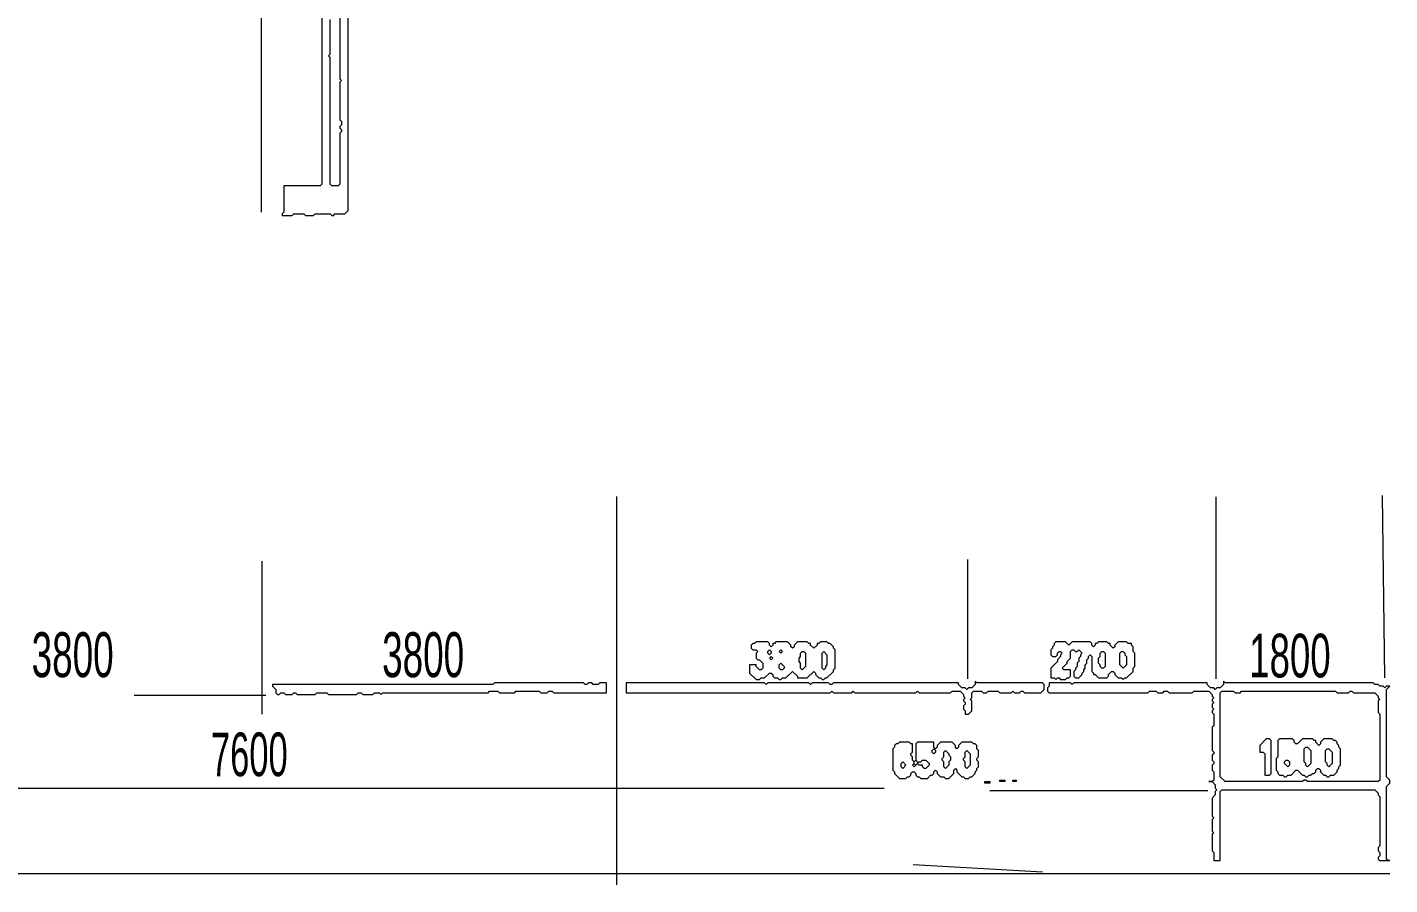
# Model space of a CAD drawing. Header units: millimetres. Extents: x 4 to 412, y 4 to 290.
# Drawn here: x 250.2 to 322.7, y 57.7 to 103.3 of the extents above; entities that cross this region are included whole.
import ezdxf

# ---------------------------------------------------------------- set-up
doc = ezdxf.new("R2010")
doc.units = ezdxf.units.MM
for name, color, linetype, lineweight in [('OCR_TEXT', 6, 'CONTINUOUS', 0), ('TRACE_CURVE', 6, 'CONTINUOUS', 0), ('TRACE_STRAIGHT', 5, 'CONTINUOUS', 0), ('TRACE_TEXT_SYMBOL', 6, 'CONTINUOUS', 0)]:
    doc.layers.add(name, color=color, linetype=linetype, lineweight=lineweight)
doc.styles.add('wqy-unicode', font='wqy-unicode')

msp = doc.modelspace()

# ---------------------------------------------------------------- linework, layer by layer
at = {"layer": 'TRACE_CURVE', "color": 6}
for points in [[(265.876, 106.578), (265.876, 94.931), (265.788, 94.843), (263.861, 94.843), (263.861, 93.442), (263.774, 93.354), (263.774, 93.267), (264.299, 93.267), (264.387, 93.354), (264.912, 93.354), (265, 93.267), (265.438, 93.267), (265.525, 93.354), (266.314, 93.354), (266.401, 93.267), (266.489, 93.267), (266.576, 93.354), (267.102, 93.354), (267.277, 93.529), (267.277, 106.578)], [(266.839, 104.301), (266.839, 100.535), (266.927, 100.448), (266.839, 100.36), (266.839, 98.346), (266.927, 98.258), (266.927, 98.083), (266.839, 97.996), (266.839, 97.908), (266.927, 97.821), (266.927, 97.733), (266.839, 97.645), (266.839, 94.931), (266.751, 94.843), (266.401, 94.843), (266.314, 94.931), (266.314, 101.674), (266.226, 101.761), (266.314, 101.849), (266.314, 103.688)]]:
    msp.add_lwpolyline(points, dxfattribs=at)
at = {"layer": 'TRACE_STRAIGHT', "color": 5}
for p, q in [((262.654, 127.131), (262.654, 93.438)), ((281.553, 78.319), (281.553, 57.657)), ((322.305, 78.357), (322.434, 68.669)), ((313.461, 78.302), (313.461, 68.614)), ((262.683, 74.871), (262.683, 66.731)), ((300.242, 74.964), (300.242, 68.614)), ((255.892, 67.739), (262.898, 67.739)), ((223.14, 62.792), (295.796, 62.792)), ((301.42, 62.665), (313.023, 62.665)), ((297.351, 58.742), (304.226, 58.344)), ((204.574, 58.263), (322.711, 58.263))]:
    msp.add_line(p, q, dxfattribs=at)
at = {"layer": 'TRACE_TEXT_SYMBOL', "color": 6}
for points in [[(288.995, 70.585), (288.908, 70.497), (288.82, 70.497), (288.733, 70.41), (288.733, 70.235), (288.82, 70.147), (288.995, 70.147), (289.083, 70.059), (288.995, 69.972), (288.995, 69.709), (289.083, 69.622), (289.17, 69.622), (289.346, 69.446), (289.346, 69.184), (289.258, 69.096), (289.17, 69.096), (288.995, 69.271), (288.995, 69.359), (288.645, 69.359), (288.645, 68.921), (288.995, 68.571), (289.17, 68.571), (289.258, 68.658), (289.433, 68.658), (289.696, 68.921), (289.783, 68.921), (289.871, 68.833), (289.871, 68.746), (289.959, 68.658), (290.134, 68.658), (290.221, 68.571), (290.309, 68.571), (290.396, 68.658), (290.572, 68.658), (290.922, 69.009), (291.185, 68.746), (291.185, 68.658), (291.71, 68.658), (292.06, 69.009), (292.148, 68.921), (292.148, 68.833), (292.323, 68.658), (292.411, 68.658), (292.498, 68.571), (292.586, 68.571), (292.673, 68.658), (292.761, 68.658), (293.111, 69.009), (293.111, 69.096), (293.199, 69.184), (293.199, 70.147), (293.111, 70.235), (293.111, 70.322), (292.936, 70.497), (292.849, 70.497), (292.761, 70.585), (292.411, 70.585), (292.323, 70.497), (292.236, 70.497), (292.236, 70.41), (292.06, 70.235), (291.885, 70.41), (291.885, 70.497), (291.798, 70.497)], [(291.798, 70.497), (291.71, 70.585), (291.185, 70.585), (291.009, 70.41), (291.009, 70.322), (290.922, 70.235), (290.834, 70.322), (290.834, 70.41), (290.659, 70.585), (290.046, 70.585), (289.959, 70.497), (289.871, 70.497), (289.871, 70.41), (289.783, 70.322), (289.696, 70.41), (289.696, 70.497), (289.608, 70.585), (288.995, 70.585)], [(304.934, 70.585), (304.846, 70.497), (304.846, 70.41), (304.759, 70.322), (304.759, 70.235), (304.671, 70.147), (304.671, 69.884), (304.759, 69.797), (304.934, 69.797), (305.021, 69.884), (305.021, 69.972), (305.109, 70.059), (305.196, 70.059), (305.284, 69.972), (305.196, 69.884), (305.196, 69.797), (305.021, 69.622), (305.021, 69.534), (304.671, 69.184), (304.671, 68.658), (304.846, 68.658), (304.934, 68.571), (305.021, 68.658), (305.109, 68.658), (305.196, 68.571), (305.459, 68.571), (305.547, 68.658), (305.634, 68.658), (305.722, 68.746), (305.722, 69.096), (305.372, 69.096), (305.284, 69.184), (305.547, 69.446), (305.547, 69.534), (305.722, 69.709), (305.722, 70.059), (305.81, 70.147), (305.897, 70.147), (305.985, 70.059), (306.072, 70.059), (306.16, 70.147), (306.335, 69.972), (306.247, 69.884), (306.247, 69.797), (306.16, 69.709), (306.16, 69.534), (306.072, 69.446), (306.072, 69.271), (305.985, 69.184), (305.985, 69.096), (305.897, 69.009), (305.897, 68.746), (305.985, 68.658), (306.16, 68.658), (306.335, 68.833), (306.335, 68.921), (306.423, 69.009), (306.423, 69.096), (306.51, 69.184), (306.51, 69.359), (306.598, 69.446), (306.598, 69.622), (306.685, 69.709), (306.685, 69.797)], [(306.685, 69.797), (306.773, 69.884), (306.86, 69.797), (306.86, 69.009), (306.948, 68.921), (306.948, 68.833), (307.036, 68.833), (307.211, 68.658), (307.649, 68.658), (307.736, 68.746), (307.736, 68.833), (307.911, 69.009), (307.999, 69.009), (308.086, 68.921), (308.086, 68.833), (308.262, 68.658), (308.437, 68.658), (308.524, 68.571), (308.612, 68.658), (308.699, 68.658), (309.05, 69.009), (309.05, 69.184), (309.137, 69.271), (309.137, 69.972), (309.05, 70.059), (309.05, 70.322), (308.962, 70.41), (308.962, 70.497), (308.787, 70.497), (308.699, 70.585), (308.262, 70.585), (308.086, 70.41), (308.086, 70.322), (307.999, 70.235), (307.824, 70.41), (307.824, 70.497), (307.736, 70.497), (307.649, 70.585), (307.211, 70.585), (307.123, 70.497), (307.036, 70.497), (307.036, 70.41), (306.948, 70.322), (306.86, 70.41), (306.86, 70.497), (306.773, 70.585), (305.81, 70.585), (305.634, 70.41), (305.459, 70.585), (304.934, 70.585)], [(300.643, 68.483), (300.643, 68.308), (300.467, 68.133), (300.292, 68.133), (300.205, 68.045), (300.117, 68.133), (299.942, 68.133), (299.767, 68.308), (299.767, 68.396), (293.111, 68.396), (293.024, 68.308), (292.936, 68.308), (292.849, 68.396), (291.973, 68.396), (291.885, 68.308), (291.798, 68.396), (289.608, 68.396), (289.521, 68.308), (289.433, 68.396), (282.077, 68.396), (282.077, 67.87), (292.936, 67.87), (293.024, 67.958), (293.111, 67.87), (294.075, 67.87), (294.162, 67.958), (294.25, 67.87), (297.49, 67.87), (297.578, 67.958), (297.665, 67.87), (299.329, 67.87), (299.417, 67.958), (299.854, 67.958), (300.03, 67.783), (300.03, 67.695), (300.117, 67.607), (300.03, 67.52), (300.03, 67.432), (300.117, 67.345), (300.117, 67.257), (300.03, 67.17), (300.03, 66.994), (300.117, 66.907), (300.117, 66.732), (300.292, 66.732), (300.467, 66.907), (300.467, 67.432), (300.38, 67.52), (300.467, 67.607), (300.467, 67.87), (300.555, 67.958), (300.993, 67.958), (301.081, 67.87), (301.256, 67.87), (301.343, 67.958), (301.869, 67.958), (301.956, 67.87), (302.569, 67.87), (302.657, 67.958), (302.744, 67.87), (303.007, 67.87), (303.095, 67.958), (303.182, 67.958), (303.27, 67.87)], [(303.27, 67.87), (304.146, 67.87), (304.321, 68.045), (304.321, 68.308), (304.233, 68.396), (300.73, 68.396), (300.643, 68.483)], [(313.866, 68.483), (313.866, 68.308), (313.691, 68.133), (313.516, 68.133), (313.428, 68.045), (313.341, 68.133), (313.166, 68.133), (312.991, 68.308), (312.991, 68.396), (305.897, 68.396), (305.81, 68.308), (305.722, 68.396), (304.583, 68.396), (304.583, 68.22), (304.496, 68.133), (304.496, 67.958), (304.583, 67.87), (309.838, 67.87), (309.926, 67.958), (310.276, 67.958), (310.363, 67.87), (310.626, 67.87), (310.714, 67.958), (310.889, 67.958), (310.976, 67.87), (312.202, 67.87), (312.29, 67.958), (313.078, 67.958), (313.253, 67.783), (313.253, 67.695), (313.341, 67.607), (313.253, 67.52), (313.253, 67.432), (313.341, 67.345), (313.253, 67.257), (313.253, 67.082), (313.341, 66.994), (313.253, 66.907), (313.253, 66.819), (313.341, 66.732), (313.341, 66.119), (313.253, 66.031), (313.253, 64.805), (313.341, 64.717), (313.341, 64.63), (313.253, 64.542), (313.253, 64.28), (313.341, 64.192), (313.341, 64.104), (313.253, 64.017), (313.253, 63.754), (313.341, 63.667), (313.341, 63.229), (313.253, 63.141), (313.078, 63.141), (313.253, 63.141), (313.428, 62.966), (313.428, 62.791), (313.516, 62.703), (313.428, 62.616), (313.428, 62.44), (313.253, 62.265), (313.253, 61.302), (313.341, 61.214)], [(313.341, 61.214), (313.253, 61.127), (313.253, 60.514), (313.341, 60.426), (313.253, 60.339), (313.253, 59.463), (313.341, 59.375), (313.341, 58.938), (313.691, 58.938), (313.691, 62.616), (313.779, 62.703), (321.923, 62.703), (322.098, 62.528), (322.098, 62.44), (322.186, 62.353), (322.186, 59.726), (322.098, 59.638), (322.098, 59.463), (322.186, 59.375), (322.186, 59.2), (322.098, 59.113), (322.098, 59.025), (322.186, 58.938), (322.711, 58.938), (322.624, 58.938), (322.536, 59.025), (322.536, 62.878), (322.711, 63.054), (322.711, 63.229), (322.536, 63.404), (322.536, 68.045), (322.711, 68.22), (322.536, 68.22), (322.449, 68.133), (322.361, 68.22), (322.186, 68.22), (322.098, 68.308), (321.923, 68.308), (321.836, 68.396), (313.954, 68.396), (313.866, 68.483)], [(296.614, 65.243), (296.527, 65.155), (296.439, 65.155), (296.351, 65.068), (296.351, 64.98), (296.264, 64.893), (296.264, 63.754), (296.351, 63.667), (296.351, 63.579), (296.614, 63.316), (296.965, 63.316), (297.052, 63.404), (297.14, 63.404), (297.227, 63.491), (297.227, 63.579), (297.315, 63.667), (297.402, 63.667), (297.49, 63.579), (297.49, 63.491), (297.578, 63.404), (297.665, 63.404), (297.753, 63.316), (298.103, 63.316), (298.278, 63.491), (298.366, 63.491), (298.453, 63.579), (298.453, 63.667), (298.541, 63.754), (298.628, 63.667), (298.628, 63.579), (298.804, 63.404), (298.979, 63.404), (299.066, 63.316), (299.241, 63.316), (299.504, 63.579), (299.504, 63.754), (299.592, 63.842), (299.679, 63.754), (299.679, 63.667), (299.942, 63.404), (300.03, 63.404), (300.117, 63.316), (300.292, 63.316), (300.38, 63.404), (300.467, 63.404), (300.643, 63.579), (300.643, 63.667), (300.73, 63.754), (300.73, 63.842), (300.818, 63.929), (300.818, 64.192), (300.73, 64.28), (300.73, 64.367), (300.818, 64.455), (300.818, 64.805), (300.73, 64.893), (300.73, 65.068), (300.643, 65.155), (300.555, 65.155), (300.467, 65.243), (299.942, 65.243), (299.767, 65.068), (299.767, 64.98), (299.679, 64.893)], [(299.679, 64.893), (299.592, 64.98), (299.592, 65.068), (299.417, 65.243), (298.804, 65.243), (298.628, 65.068), (298.628, 64.98), (298.541, 64.893), (298.453, 64.98), (298.453, 65.243), (297.578, 65.243), (297.49, 65.155), (297.49, 64.28), (297.402, 64.192), (297.315, 64.28), (297.315, 64.455), (297.227, 64.542), (297.227, 64.63), (297.315, 64.717), (297.315, 65.155), (297.227, 65.155), (297.14, 65.243), (296.614, 65.243)]]:
    msp.add_lwpolyline(points, dxfattribs=at)
for points in [[(289.608, 70.059), (289.696, 70.147), (289.783, 70.059), (289.783, 69.972), (289.696, 69.884), (289.608, 69.972)], [(289.696, 69.709), (289.783, 69.797), (289.871, 69.709), (289.783, 69.622)], [(290.221, 70.059), (290.309, 70.147), (290.396, 70.059), (290.309, 69.972)], [(291.36, 69.972), (291.447, 70.059), (291.535, 70.059), (291.622, 69.972), (291.622, 69.271), (291.447, 69.096), (291.36, 69.184), (291.36, 69.446), (291.272, 69.534), (291.272, 69.709), (291.36, 69.797)], [(292.498, 69.972), (292.586, 70.059), (292.761, 69.884), (292.761, 69.359), (292.673, 69.271), (292.673, 69.184), (292.586, 69.096), (292.498, 69.184)], [(307.298, 69.972), (307.386, 70.059), (307.473, 70.059), (307.561, 69.972), (307.561, 69.271), (307.473, 69.184), (307.386, 69.184), (307.298, 69.271), (307.298, 69.359), (307.211, 69.446), (307.211, 69.709), (307.298, 69.797)], [(308.349, 69.972), (308.437, 70.059), (308.524, 70.059), (308.612, 69.972), (308.612, 69.884), (308.699, 69.797), (308.699, 69.359), (308.524, 69.184), (308.349, 69.359)], [(290.221, 69.359), (290.309, 69.446), (290.484, 69.271), (290.484, 69.184), (290.396, 69.096), (290.309, 69.096), (290.221, 69.184)], [(275.071, 68.396), (274.983, 68.308), (263.248, 68.308), (263.248, 68.22), (263.424, 68.045), (263.424, 67.87), (263.511, 67.783), (263.599, 67.783), (263.686, 67.87), (263.861, 67.87), (263.949, 67.783), (264.299, 67.783), (264.387, 67.87), (264.474, 67.87), (264.562, 67.783), (265.525, 67.783), (265.613, 67.87), (266.138, 67.87), (266.226, 67.783), (267.715, 67.783), (267.802, 67.87), (267.977, 67.87), (268.065, 67.783), (268.59, 67.783), (268.678, 67.87), (268.941, 67.87), (269.028, 67.783), (269.116, 67.87), (274.721, 67.87), (274.808, 67.958), (275.246, 67.958), (275.334, 67.87), (276.122, 67.87), (276.209, 67.958), (277.435, 67.958), (277.523, 67.87), (277.873, 67.87), (277.961, 67.958), (278.136, 67.958), (278.224, 67.87), (281.026, 67.87), (281.026, 68.396), (280.676, 68.396), (280.588, 68.308), (280.325, 68.308), (280.238, 68.396), (280.063, 68.396), (279.975, 68.308), (279.888, 68.308), (279.8, 68.396)], [(313.691, 67.87), (313.779, 67.958), (314.392, 67.958), (314.479, 67.87), (314.742, 67.87), (314.83, 67.958), (319.821, 67.958), (319.909, 67.87), (320.522, 67.87), (320.61, 67.958), (320.697, 67.958), (320.785, 67.87), (321.923, 67.87), (322.098, 67.695), (322.098, 67.607), (322.186, 67.52), (322.098, 67.432), (322.098, 66.819), (322.186, 66.732), (322.186, 63.229), (322.098, 63.141), (318.333, 63.141), (318.245, 63.229), (318.157, 63.229), (318.07, 63.141), (313.954, 63.141), (313.691, 63.404)], [(316.143, 65.418), (315.793, 65.068), (315.793, 64.717), (315.968, 64.717), (316.056, 64.63), (316.056, 63.491), (316.318, 63.491), (316.406, 63.579), (316.406, 65.33), (316.318, 65.418)], [(316.844, 65.418), (316.756, 65.33), (316.756, 64.455), (316.669, 64.367), (316.669, 63.754), (316.756, 63.667), (316.756, 63.579), (316.844, 63.491), (317.019, 63.491), (317.107, 63.404), (317.194, 63.404), (317.282, 63.491), (317.457, 63.491), (317.72, 63.754), (317.807, 63.754), (318.07, 63.491), (318.157, 63.491), (318.245, 63.404), (318.333, 63.404), (318.42, 63.491), (318.508, 63.491), (318.595, 63.579), (318.683, 63.579), (318.771, 63.667), (318.771, 63.754), (318.858, 63.842), (318.946, 63.842), (319.033, 63.754), (319.033, 63.667), (319.208, 63.491), (319.296, 63.491), (319.384, 63.404), (319.471, 63.404), (319.559, 63.491), (319.734, 63.491), (319.909, 63.667), (319.909, 63.754), (319.997, 63.842), (319.997, 63.929), (320.084, 64.017), (320.084, 64.893), (319.997, 64.98), (319.997, 65.068), (319.909, 65.155), (319.909, 65.243), (319.821, 65.33), (319.734, 65.33), (319.646, 65.418), (319.208, 65.418), (319.033, 65.243), (319.033, 65.155), (318.946, 65.068), (318.771, 65.243), (318.771, 65.33), (318.683, 65.33), (318.595, 65.418), (318.07, 65.418), (317.807, 65.155), (317.72, 65.155), (317.632, 65.243), (317.632, 65.33), (317.544, 65.418)], [(298.366, 64.805), (298.453, 64.893), (298.541, 64.805), (298.541, 64.717), (298.453, 64.63), (298.366, 64.717)], [(298.979, 64.717), (299.066, 64.805), (299.241, 64.63), (299.241, 64.542), (299.329, 64.455), (299.329, 64.28), (299.241, 64.192), (299.241, 64.017), (299.066, 63.842), (298.979, 63.929), (298.979, 64.192), (298.891, 64.28), (298.891, 64.367), (298.979, 64.455)], [(300.117, 64.717), (300.205, 64.805), (300.38, 64.63), (300.38, 64.017), (300.205, 63.842), (300.117, 63.929), (300.117, 64.192), (300.03, 64.28), (300.03, 64.367), (300.117, 64.455)], [(318.157, 64.893), (318.245, 64.98), (318.333, 64.98), (318.508, 64.805), (318.508, 64.104), (318.333, 63.929), (318.245, 64.017), (318.245, 64.104), (318.157, 64.192)], [(319.296, 64.805), (319.384, 64.893), (319.471, 64.893), (319.646, 64.717), (319.646, 64.104), (319.471, 63.929), (319.384, 64.017), (319.384, 64.104), (319.296, 64.192)], [(296.702, 64.104), (296.789, 64.192), (296.965, 64.017), (296.789, 63.842), (296.702, 63.929)], [(297.315, 64.017), (297.402, 64.104), (297.49, 64.017), (297.402, 63.929)], [(297.402, 64.192), (297.49, 64.28), (297.578, 64.192), (297.578, 64.104), (297.49, 64.017), (297.402, 64.104)], [(297.753, 64.192), (297.84, 64.28), (298.015, 64.28), (298.191, 64.104), (298.191, 64.017), (298.015, 63.842), (297.928, 63.842), (297.84, 63.929), (297.84, 64.017), (297.665, 64.017), (297.578, 64.104), (297.665, 64.192)], [(317.107, 64.192), (317.194, 64.28), (317.282, 64.28), (317.369, 64.192), (317.369, 64.017), (317.282, 63.929), (317.107, 64.104)], [(301.168, 63.141), (301.431, 63.141), (301.431, 63.054), (301.168, 63.054)], [(301.956, 63.229), (302.219, 63.229), (302.219, 63.141), (301.956, 63.141)], [(302.657, 63.229), (302.832, 63.229), (302.832, 63.141), (302.657, 63.141)]]:
    msp.add_lwpolyline(points, close=True, dxfattribs=at)

# ---------------------------------------------------------------- texts
at = {"layer": 'OCR_TEXT', "color": 6, "style": 'wqy-unicode'}
for s, height, width, p in [('3800', 2.3908, 0.61379, (250.433, 68.701)), ('3800', 2.3908, 0.61379, (269.086, 68.701)), ('1800', 2.3225, 0.62712, (315.233, 68.687)), ('7600', 2.3225, 0.591337, (259.975, 63.433))]:
    msp.add_text(s, height=height, dxfattribs=dict(at, width=width)).set_placement(p)

doc.saveas('drawing.dxf')
